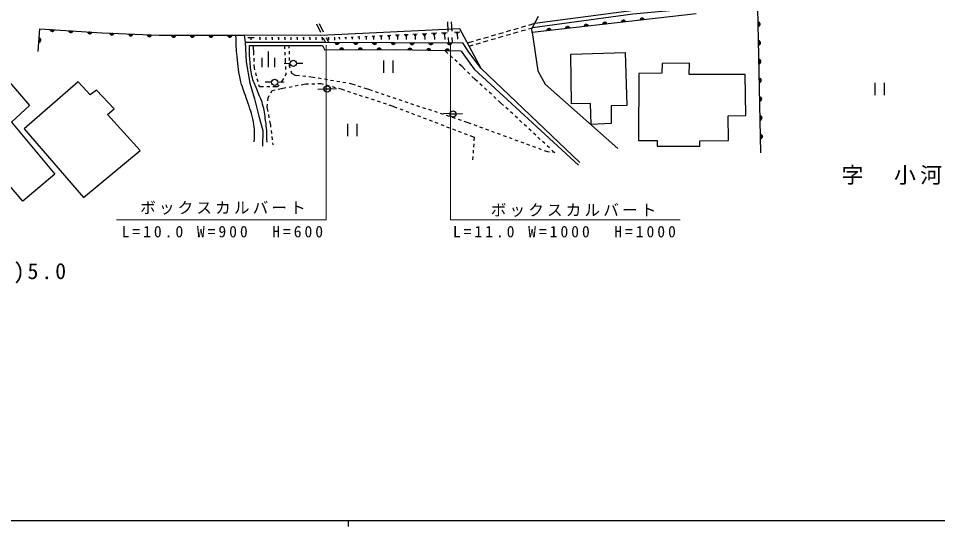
# Model space of a CAD drawing. Units: millimetres, scale not verified. Extents: x 40000 to 680000, y 20000 to 380000.
# Drawn here: x 115224 to 262314, y 204000 to 285347 of the extents above; entities that cross this region are included whole.
import ezdxf

# ---------------------------------------------------------------- set-up
doc = ezdxf.new("R2010")
doc.units = ezdxf.units.MM
doc.header["$LTSCALE"] = 1000
for name, color, linetype, lineweight in [('M-BGD', 7, 'Continuous', 25), ('M-BGD-EXST', 7, 'Continuous', 25), ('M-STR-HTXT', 7, 'Continuous', 13), ('M-TTL-BAND', 7, 'Continuous', 25)]:
    doc.layers.add(name, color=color, linetype=linetype, lineweight=lineweight)
doc.styles.add('ＭＳ ゴシック', font='')
doc.styles.get('ＭＳ ゴシック').set_extended_font_data('MS Gothic')

msp = doc.modelspace()

# ---------------------------------------------------------------- linework, layer by layer
at = {"layer": 'M-BGD'}
for p, q in [((234047, 263828), (233559, 287036)), ((223683, 286070), (197425, 283113)), ((162923, 284467), (163572, 283115)), ((164071, 283120), (163420, 284472)), ((184011, 283271), (183947, 284769)), ((184492, 284787), (184556, 283288)), ((195712, 283932), (196433, 284141)), ((196913, 284280), (197866, 284557)), ((163633, 282627), (151365, 282638)), ((185874, 283683), (163633, 282627)), ((169549, 282408), (169884, 282424)), ((169716, 282416), (169736, 281996)), ((170660, 282460), (171041, 282478)), ((170851, 282469), (170873, 281992)), ((171816, 282515), (172246, 282536)), ((171929, 282413), (172144, 282423)), ((172036, 282418), (172057, 281988)), ((173020, 282572), (173500, 282595)), ((173146, 282458), (173386, 282470)), ((173266, 282464), (173288, 281984)), ((174273, 282632), (174805, 282657)), ((174412, 282505), (174678, 282518)), ((174545, 282512), (174570, 281980)), ((175577, 282694), (176163, 282722)), ((175730, 282554), (176023, 282568)), ((175877, 282561), (175905, 281975)), ((176934, 282758), (177577, 282789)), ((177102, 282605), (177424, 282620)), ((177263, 282613), (177293, 281970)), ((178346, 282825), (179048, 282859)), ((178530, 282658), (178881, 282675)), ((178705, 282667), (178739, 281965)), ((179816, 282895), (180579, 282931)), ((180016, 282713), (180398, 282732)), ((180207, 282723), (180243, 281960)), ((181347, 282968), (182173, 283007)), ((181558, 282874), (181971, 282894)), ((181666, 282776), (181873, 282786)), ((181770, 282781), (181809, 281954)), ((182939, 283043), (183832, 283086)), ((183167, 282942), (183614, 282964)), ((183284, 282836), (183508, 282847)), ((183396, 282841), (183438, 281949)), ((184990, 283141), (185883, 283183)), ((185218, 283040), (185665, 283061)), ((185335, 282933), (185558, 282944)), ((185447, 282939), (185489, 282046)), ((189251, 277343), (185874, 283683)), ((190910, 282539), (191631, 282748)), ((192059, 282287), (192780, 282495)), ((192111, 282887), (192831, 283096)), ((193260, 282634), (193980, 282842)), ((193311, 283235), (194032, 283444)), ((194461, 282981), (195181, 283189)), ((194512, 283584), (195232, 283793)), ((195662, 283328), (196382, 283537)), ((196862, 283675), (197495, 283858)), ((151520, 281543), (164110, 281517)), ((151944, 282310), (152944, 282308)), ((152444, 282309), (152443, 281909)), ((152889, 280052), (152785, 280985)), ((153744, 282306), (153944, 282306)), ((153844, 282306), (153843, 281906)), ((154744, 282304), (154944, 282304)), ((154844, 282304), (154843, 281904)), ((155744, 282302), (155944, 282301)), ((155844, 282302), (155843, 281902)), ((156744, 282300), (156944, 282299)), ((156844, 282299), (156843, 281899)), ((157744, 282297), (157944, 282297)), ((157800, 280995), (157826, 280454)), ((157844, 282297), (157843, 281897)), ((158579, 280599), (158576, 280996)), ((158744, 282295), (158944, 282295)), ((158844, 282295), (158843, 281895)), ((159744, 282293), (159944, 282293)), ((159844, 282293), (159843, 281893)), ((160744, 282291), (160944, 282291)), ((160844, 282291), (160843, 281891)), ((161744, 282289), (161944, 282288)), ((161844, 282289), (161843, 281889)), ((162744, 282287), (162944, 282286)), ((162844, 282287), (162843, 281887)), ((163744, 282285), (163944, 282284)), ((163844, 282284), (163843, 281884)), ((164004, 282213), (164339, 281516)), ((164110, 281517), (186336, 281439)), ((164845, 281514), (164505, 282220)), ((164744, 282282), (164944, 282282)), ((164844, 282282), (164843, 281882)), ((165744, 282280), (165870, 282280)), ((165807, 282280), (165806, 281880)), ((166469, 282261), (166676, 282271)), ((166573, 282266), (166585, 282007)), ((167455, 282308), (167703, 282320)), ((167579, 282314), (167594, 282004)), ((168481, 282357), (168772, 282371)), ((168626, 282364), (168644, 282000)), ((184088, 281447), (184053, 282271)), ((184599, 282289), (184635, 281445)), ((187076, 281427), (188029, 281703)), ((187344, 280923), (187976, 281106)), ((188457, 281245), (189177, 281453)), ((188509, 281842), (189230, 282051)), ((189658, 281592), (190378, 281801)), ((189710, 282191), (190430, 282400)), ((190858, 281940), (191579, 282148)), ((152912, 279469), (152889, 280052)), ((155193, 280049), (155193, 277549)), ((157851, 279955), (157875, 279455)), ((158585, 279599), (158582, 280099)), ((183949, 279734), (183502, 280148)), ((152952, 278470), (152932, 278969)), ((154193, 279049), (154193, 277549)), ((156193, 279049), (156193, 277549)), ((157899, 278956), (157926, 278415)), ((157926, 278415), (157937, 278147)), ((158591, 278599), (158588, 279099)), ((158597, 277702), (158595, 278099)), ((173653, 278619), (173653, 276619)), ((175153, 278619), (175153, 276619)), ((184682, 279054), (184316, 279394)), ((185415, 278374), (185049, 278714)), ((186229, 277620), (185782, 278034)), ((152994, 277387), (152971, 277970)), ((153070, 277105), (152994, 277387)), ((153328, 276139), (153199, 276622)), ((157957, 277647), (157978, 277148)), ((157998, 276648), (158010, 276380)), ((158715, 277361), (158597, 277702)), ((158996, 276548), (158878, 276889)), ((159541, 276212), (158996, 276548)), ((186737, 277118), (186229, 277620)), ((187449, 276416), (187093, 276767)), ((205057, 262302), (189251, 277343)), ((153587, 275173), (153458, 275656)), ((157485, 275457), (157210, 275107)), ((157624, 275701), (157485, 275457)), ((158010, 276380), (157871, 276136)), ((160233, 276136), (159541, 276212)), ((161227, 276027), (160730, 276082)), ((162416, 275897), (161724, 275973)), ((162712, 275847), (162416, 275897)), ((163697, 275678), (163204, 275762)), ((164683, 275510), (164190, 275594)), ((165669, 275341), (165176, 275425)), ((166654, 275172), (166161, 275257)), ((167640, 275004), (167147, 275088)), ((188313, 275563), (187805, 276065)), ((188687, 275223), (188313, 275563)), ((153792, 274407), (153716, 274690)), ((154458, 274398), (153792, 274407)), ((155458, 274383), (154958, 274390)), ((155615, 273420), (155815, 273788)), ((155815, 273788), (156327, 273902)), ((156625, 274365), (155958, 274375)), ((156900, 274715), (156625, 274365)), ((156815, 274010), (157326, 274124)), ((157326, 274124), (158039, 274259)), ((158530, 274352), (159022, 274445)), ((159513, 274538), (160004, 274631)), ((160495, 274724), (161208, 274859)), ((161208, 274859), (161665, 274870)), ((162165, 274884), (162665, 274897)), ((163165, 274910), (163621, 274922)), ((163621, 274922), (164009, 274817)), ((164492, 274687), (164975, 274556)), ((165458, 274426), (165940, 274296)), ((166423, 274166), (166811, 274061)), ((166811, 274061), (167404, 273865)), ((167879, 273708), (168354, 273551)), ((168428, 274869), (168133, 274920)), ((169141, 274638), (168428, 274869)), ((170093, 274330), (169617, 274484)), ((171282, 273946), (170569, 274177)), ((171879, 273746), (171282, 273946)), ((172827, 273430), (172353, 273588)), ((189427, 274551), (189057, 274887)), ((190167, 273878), (189797, 274214)), ((252279, 275053), (252279, 273053)), ((253779, 275053), (253779, 273053)), ((155134, 272128), (155175, 272613)), ((155175, 272613), (155376, 272981)), ((168828, 273394), (169303, 273237)), ((169778, 273080), (170252, 272923)), ((170727, 272767), (171202, 272610)), ((171677, 272453), (172151, 272296)), ((172626, 272139), (173101, 271982)), ((173776, 273113), (173302, 273271)), ((174724, 272796), (174250, 272954)), ((175673, 272479), (175199, 272638)), ((176621, 272162), (176147, 272321)), ((190907, 273205), (190537, 273542)), ((191647, 272533), (191277, 272869)), ((192391, 271856), (192017, 272196)), ((155049, 271144), (155091, 271630)), ((155183, 270434), (155049, 271144)), ((173576, 271825), (174050, 271668)), ((174525, 271511), (175118, 271315)), ((175118, 271315), (175807, 271051)), ((176274, 270873), (176741, 270694)), ((177570, 271846), (177095, 272004)), ((178518, 271529), (178044, 271687)), ((179467, 271212), (178992, 271370)), ((180415, 270895), (179941, 271054)), ((181364, 270579), (180889, 270737)), ((192865, 271416), (192391, 271856)), ((193599, 270736), (193232, 271076)), ((155369, 269451), (155276, 269942)), ((177208, 270515), (177675, 270337)), ((178142, 270158), (178609, 269979)), ((179076, 269801), (179543, 269622)), ((180010, 269443), (180477, 269265)), ((182312, 270262), (181838, 270420)), ((183261, 269945), (182786, 270103)), ((184209, 269628), (183735, 269787)), ((185158, 269311), (184683, 269470)), ((194332, 270056), (193965, 270396)), ((195065, 269376), (194698, 269716)), ((155595, 268249), (155461, 268959)), ((155637, 267915), (155595, 268249)), ((167898, 268487), (167898, 266487)), ((169398, 268487), (169398, 266487)), ((180944, 269086), (181411, 268907)), ((181878, 268728), (182345, 268550)), ((182812, 268371), (183279, 268192)), ((183745, 268014), (184212, 267835)), ((186106, 268995), (185632, 269153)), ((187177, 268637), (186580, 268836)), ((187678, 268454), (187177, 268637)), ((188617, 268110), (188148, 268282)), ((189556, 267767), (189087, 267939)), ((195798, 268696), (195432, 269036)), ((196531, 268016), (196165, 268356)), ((155763, 266923), (155700, 267419)), ((155889, 265931), (155826, 266427)), ((184679, 267656), (185146, 267478)), ((185613, 267299), (186080, 267120)), ((186547, 266942), (187014, 266763)), ((187481, 266584), (188170, 266321)), ((188170, 266321), (188127, 265752)), ((190496, 267424), (190026, 267595)), ((191435, 267080), (190965, 267252)), ((192374, 266737), (191904, 266909)), ((193313, 266393), (192844, 266565)), ((197264, 267335), (196898, 267676)), ((197998, 266655), (197631, 266995)), ((198731, 265975), (198364, 266315)), ((155994, 265101), (155952, 265435)), ((188090, 265253), (188052, 264755)), ((194252, 266050), (193783, 266222)), ((195192, 265707), (194722, 265878)), ((196131, 265363), (195661, 265535)), ((197070, 265020), (196600, 265192)), ((198009, 264677), (197540, 264848)), ((199464, 265295), (199097, 265635)), ((200197, 264615), (199830, 264955)), ((188015, 264256), (187978, 263758)), ((198948, 264333), (198479, 264505)), ((199919, 263978), (199418, 264161)), ((200193, 263958), (199919, 263978)), ((201038, 263835), (200564, 264275)), ((200967, 263901), (200692, 263921)), ((187940, 263259), (187897, 262690))]:
    msp.add_line(p, q, dxfattribs=at)
for points in [[(223597, 286941), (213555, 286007), (197495, 283858)], [(197866, 284557), (213683, 286664), (223541, 287515)], [(197425, 283113), (197382, 283647), (198460, 285675)], [(118399, 280050), (118639, 283677), (128630, 283052), (137744, 282644), (151365, 282638)], [(151365, 282638), (151520, 281543), (151664, 278385), (152244, 274955), (153020, 272458), (153693, 269688), (154341, 267398), (154277, 264868)], [(197425, 283113), (198355, 276937), (199536, 274814), (211130, 264504)], [(152220, 280984), (163891, 281007), (164243, 280281)], [(189251, 277343), (187318, 279945), (186336, 281439)], [(186080, 280097), (175658, 280304), (164243, 280281)], [(186080, 280097), (188178, 277232), (204865, 261868)]]:
    msp.add_lwpolyline(points, dxfattribs=at)
for points in [[(115960, 256103), (103679, 270435), (106497, 272805), (104880, 275238), (109963, 279561), (116984, 271376), (114118, 268718), (121033, 260417)], [(203606, 279607), (212299, 279896), (212567, 271394), (210078, 271343), (210067, 268499), (206874, 268368), (206780, 271715), (203726, 271678)], [(214516, 276529), (214477, 265785), (217437, 265804), (217449, 264884), (224270, 264917), (224270, 265747), (228877, 265794), (228799, 269749), (231625, 269787), (231536, 276366), (222567, 276352), (222586, 278161), (218212, 278123), (218170, 276559)], [(124771, 275193), (116169, 267653), (125631, 256651), (134694, 264210), (129458, 269974), (130563, 270887), (127705, 273881), (126728, 273113)]]:
    msp.add_lwpolyline(points, close=True, dxfattribs=at)
for centre, radius, start, end in [((215032, 285041), 354, 15.22211, 177.62729), ((203107, 283699), 354, 15.22211, 177.62729), ((203107, 283699), 283, 17.44615, 175.40325), ((203107, 283699), 212, 21.19247, 171.65692), ((206088, 284034), 354, 15.22211, 177.62729), ((206088, 284034), 283, 17.44615, 175.40325), ((206088, 284034), 212, 21.19247, 171.65692), ((206088, 284034), 142, 28.9042, 163.94519), ((206088, 284034), 100, 39.22187, 153.62753), ((209069, 284370), 354, 15.22211, 177.62729), ((209069, 284370), 283, 17.44615, 175.40325), ((209069, 284370), 212, 21.19247, 171.65692), ((209069, 284370), 142, 28.9042, 163.94519), ((209069, 284370), 100, 39.22187, 153.62753), ((212051, 284706), 354, 15.22211, 177.62729), ((212051, 284706), 283, 17.44615, 175.40325), ((212051, 284706), 212, 21.19247, 171.65692), ((212051, 284706), 142, 28.9042, 163.94519), ((212051, 284706), 100, 39.22187, 153.62753), ((215032, 285041), 283, 17.44615, 175.40325), ((215032, 285041), 212, 21.19247, 171.65692), ((215032, 285041), 142, 28.9042, 163.94519), ((215032, 285041), 100, 39.22187, 153.62753), ((233560, 284429), 354, 280.00101, 82.40619), ((233560, 284429), 283, 282.22505, 80.18215), ((233560, 284429), 212, 285.97138, 76.43583), ((233560, 284429), 142, 293.68311, 68.7241), ((233560, 284429), 100, 304.00077, 58.40644), ((120643, 283606), 354, 185.22108, 347.62625), ((120643, 283606), 283, 187.44512, 345.40222), ((120643, 283606), 212, 191.19144, 341.65589), ((120643, 283606), 142, 198.90317, 333.94416), ((120643, 283606), 100, 209.22083, 323.6265), ((123638, 283419), 354, 185.22108, 347.62625), ((123638, 283419), 283, 187.44512, 345.40222), ((123638, 283419), 212, 191.19144, 341.65589), ((123638, 283419), 142, 198.90317, 333.94416), ((123638, 283419), 100, 209.22083, 323.6265), ((126632, 283231), 354, 185.22108, 347.62625), ((126632, 283231), 283, 187.44512, 345.40222), ((126632, 283231), 212, 191.19144, 341.65589), ((126632, 283231), 142, 198.90317, 333.94416), ((126632, 283231), 100, 209.22083, 323.6265), ((130192, 283036), 354, 186.23252, 348.63769), ((130192, 283036), 283, 188.45655, 346.41366), ((130192, 283036), 212, 192.20288, 342.66733), ((130192, 283036), 142, 199.91461, 334.9556), ((130192, 283036), 100, 210.23227, 324.63794), ((133189, 282902), 354, 186.23252, 348.63769), ((133189, 282902), 283, 188.45655, 346.41366), ((133189, 282902), 212, 192.20288, 342.66733), ((133189, 282902), 142, 199.91461, 334.9556), ((133189, 282902), 100, 210.23227, 324.63794), ((136186, 282768), 354, 186.23252, 348.63769), ((136186, 282768), 283, 188.45655, 346.41366), ((136186, 282768), 212, 192.20288, 342.66733), ((136186, 282768), 142, 199.91461, 334.9556), ((136186, 282768), 100, 210.23227, 324.63794), ((140055, 282697), 354, 188.77059, 351.17577), ((140055, 282697), 283, 190.99463, 348.95173), ((140055, 282697), 212, 194.74096, 345.20541), ((140055, 282697), 142, 202.45269, 337.49368), ((140055, 282697), 100, 212.77035, 327.17602), ((143055, 282696), 354, 188.77059, 351.17577), ((143055, 282696), 283, 190.99463, 348.95173), ((143055, 282696), 212, 194.74096, 345.20541), ((143055, 282696), 142, 202.45269, 337.49368), ((143055, 282696), 100, 212.77035, 327.17602), ((146055, 282694), 354, 188.77059, 351.17577), ((146055, 282694), 283, 190.99463, 348.95173), ((146055, 282694), 212, 194.74096, 345.20541), ((146055, 282694), 142, 202.45269, 337.49368), ((146055, 282694), 100, 212.77035, 327.17602), ((149055, 282693), 354, 188.77059, 351.17577), ((149055, 282693), 283, 190.99463, 348.95173), ((149055, 282693), 212, 194.74096, 345.20541), ((149055, 282693), 142, 202.45269, 337.49368), ((149055, 282693), 100, 212.77035, 327.17602), ((200126, 283363), 354, 15.22211, 177.62729), ((200126, 283363), 283, 17.44615, 175.40325), ((200126, 283363), 212, 21.19247, 171.65692), ((200126, 283363), 142, 28.9042, 163.94519), ((200126, 283363), 100, 39.22187, 153.62753), ((203107, 283699), 142, 28.9042, 163.94519), ((203107, 283699), 100, 39.22187, 153.62753), ((118465, 281867), 354, 275.00852, 77.4137), ((118465, 281867), 283, 277.23256, 75.18966), ((118465, 281867), 212, 280.97889, 71.44333), ((118465, 281867), 142, 288.69062, 63.7316), ((118465, 281867), 100, 299.00828, 53.41394), ((166223, 281564), 354, 188.59706, 351.00223), ((166223, 281564), 283, 190.82109, 348.7782), ((166223, 281564), 212, 194.56742, 345.03187), ((166223, 281564), 142, 202.27915, 337.32014), ((166223, 281564), 100, 212.59681, 327.00248), ((169223, 281553), 354, 188.59706, 351.00223), ((169223, 281553), 283, 190.82109, 348.7782), ((169223, 281553), 212, 194.56742, 345.03187), ((169223, 281553), 142, 202.27915, 337.32014), ((169223, 281553), 100, 212.59681, 327.00248), ((172223, 281543), 354, 188.59706, 351.00223), ((172223, 281543), 283, 190.82109, 348.7782), ((172223, 281543), 212, 194.56742, 345.03187), ((172223, 281543), 142, 202.27915, 337.32014), ((172223, 281543), 100, 212.59681, 327.00248), ((175223, 281532), 354, 188.59706, 351.00223), ((175223, 281532), 283, 190.82109, 348.7782), ((175223, 281532), 212, 194.56742, 345.03187), ((175223, 281532), 142, 202.27915, 337.32014), ((175223, 281532), 100, 212.59681, 327.00248), ((178223, 281522), 354, 188.59706, 351.00223), ((178223, 281522), 283, 190.82109, 348.7782), ((178223, 281522), 212, 194.56742, 345.03187), ((178223, 281522), 142, 202.27915, 337.32014), ((178223, 281522), 100, 212.59681, 327.00248), ((181223, 281511), 354, 188.59706, 351.00223), ((181223, 281511), 283, 190.82109, 348.7782), ((181223, 281511), 212, 194.56742, 345.03187), ((181223, 281511), 142, 202.27915, 337.32014), ((181223, 281511), 100, 212.59681, 327.00248), ((184223, 281501), 354, 188.59706, 351.00223), ((184223, 281501), 283, 190.82109, 348.7782), ((184223, 281501), 212, 194.56742, 345.03187), ((184223, 281501), 142, 202.27915, 337.32014), ((184223, 281501), 100, 212.59681, 327.00248), ((233623, 281430), 354, 280.00101, 82.40619), ((233623, 281430), 283, 282.22505, 80.18215), ((233623, 281430), 212, 285.97138, 76.43583), ((233623, 281430), 142, 293.68311, 68.7241), ((233623, 281430), 100, 304.00077, 58.40644), ((166950, 280232), 354, 8.91275, 171.31793), ((166950, 280232), 283, 11.13679, 169.09389), ((166950, 280232), 212, 14.88312, 165.34757), ((166950, 280232), 142, 22.59485, 157.63584), ((166950, 280232), 100, 32.91251, 147.31817), ((169950, 280238), 354, 8.91275, 171.31793), ((169950, 280238), 283, 11.13679, 169.09389), ((169950, 280238), 212, 14.88312, 165.34757), ((169950, 280238), 142, 22.59485, 157.63584), ((169950, 280238), 100, 32.91251, 147.31817), ((172950, 280245), 354, 8.91275, 171.31793), ((172950, 280245), 283, 11.13679, 169.09389), ((172950, 280245), 212, 14.88312, 165.34757), ((172950, 280245), 142, 22.59485, 157.63584), ((172950, 280245), 100, 32.91251, 147.31817), ((177868, 280206), 354, 7.65896, 170.06414), ((177868, 280206), 283, 9.883, 167.8401), ((177868, 280206), 212, 13.62932, 164.09377), ((177868, 280206), 142, 21.34105, 156.38204), ((177868, 280206), 100, 31.65872, 146.06438), ((180868, 280146), 354, 7.65896, 170.06414), ((180868, 280146), 283, 9.883, 167.8401), ((180868, 280146), 212, 13.62932, 164.09377), ((180868, 280146), 142, 21.34105, 156.38204), ((180868, 280146), 100, 31.65872, 146.06438), ((183867, 280087), 354, 7.65896, 170.06414), ((183867, 280087), 283, 9.883, 167.8401), ((183867, 280087), 212, 13.62932, 164.09377), ((183867, 280087), 142, 21.34105, 156.38204), ((183867, 280087), 100, 31.65872, 146.06438), ((233686, 278430), 354, 280.00101, 82.40619), ((233686, 278430), 283, 282.22505, 80.18215), ((233686, 278430), 212, 285.97138, 76.43583), ((233686, 278430), 142, 293.68311, 68.7241), ((233686, 278430), 100, 304.00077, 58.40644), ((233749, 275431), 354, 280.00101, 82.40619), ((233749, 275431), 283, 282.22505, 80.18215), ((233749, 275431), 212, 285.97138, 76.43583), ((233749, 275431), 142, 293.68311, 68.7241), ((233749, 275431), 100, 304.00077, 58.40644), ((233812, 272432), 354, 280.00101, 82.40619), ((233812, 272432), 283, 282.22505, 80.18215), ((233812, 272432), 212, 285.97138, 76.43583), ((233812, 272432), 142, 293.68311, 68.7241), ((233812, 272432), 100, 304.00077, 58.40644), ((233875, 269432), 354, 280.00101, 82.40619), ((233875, 269432), 283, 282.22505, 80.18215), ((233875, 269432), 212, 285.97138, 76.43583), ((233875, 269432), 142, 293.68311, 68.7241), ((233875, 269432), 100, 304.00077, 58.40644), ((233938, 266433), 354, 280.00101, 82.40619), ((233938, 266433), 283, 282.22505, 80.18215), ((233938, 266433), 212, 285.97138, 76.43583), ((233938, 266433), 142, 293.68311, 68.7241), ((233938, 266433), 100, 304.00077, 58.40644)]:
    msp.add_arc(centre, radius, start, end, dxfattribs=at)
for points, knots in [([(152975, 265582), (153031, 267023), (153036, 267537), (152847, 268768), (152634, 270152), (152244, 270868), (151822, 272203), (151451, 273376), (151133, 274000), (150835, 275194), (150449, 276739), (150360, 277638), (150210, 279224), (150084, 280553), (150066, 281025), (150039, 282638)], [0, 0, 0, 0, 1, 1, 1, 2, 2, 2, 3, 3, 3, 4, 4, 4, 5, 5, 5, 5]), ([(155016, 265522), (154970, 267169), (154973, 267662), (154787, 269018), (154646, 270043), (154581, 270625), (154306, 271622), (154073, 272472), (153808, 272903), (153490, 273725), (153172, 274546), (152903, 274977), (152679, 275828), (152423, 276798), (152390, 277369), (152300, 278368), (152208, 279386), (152211, 279754), (152220, 280984)], [0, 0, 0, 0, 1, 1, 1, 2, 2, 2, 3, 3, 3, 4, 4, 4, 5, 5, 5, 6, 6, 6, 6])]:
    msp.add_open_spline(points, degree=3, knots=knots, dxfattribs=at)
at = {"layer": 'M-BGD-EXST'}
for p, q in [((158727, 278129), (157729, 278077)), ((159726, 278168), (160726, 278194)), ((155736, 275129), (154736, 275129)), ((156736, 275142), (157736, 275168)), ((164131, 274023), (163132, 273972)), ((164130, 274048), (165130, 274048)), ((165130, 274075), (166128, 274129)), ((184269, 270066), (183270, 270099)), ((184269, 270049), (185269, 270049)), ((185268, 270068), (186268, 270107))]:
    msp.add_line(p, q, dxfattribs=at)
for centre in [(159227, 278155), (156236, 275129), (164630, 274048), (184769, 270049)]:
    msp.add_circle(centre, 500, dxfattribs=at)
at = {"layer": 'M-STR-HTXT'}
for points in [[(164477, 281063), (164477, 253098), (130914, 253098)], [(184353, 281122), (184353, 253098), (221097, 253098)]]:
    msp.add_lwpolyline(points, dxfattribs=at)
at = {"layer": 'M-TTL-BAND'}
for p, q in [((40000, 205000), (579000, 205000)), ((168000, 205000), (168000, 204000))]:
    msp.add_line(p, q, dxfattribs=at)

# ---------------------------------------------------------------- texts
at = {"layer": 'M-BGD', "insert": (257431, 258703), "char_height": 2566, "attachment_point": 8, "style": 'ＭＳ ゴシック'}
msp.add_mtext('\\T1.2;字\u3000小河内', dxfattribs=at)
at = {"layer": 'M-STR-HTXT', "style": 'ＭＳ ゴシック'}
for s, insert, char_height, attachment_point in [('\\T1.2;ボックスカルバート', (148210, 254945), 1833, 5), ('\\T1.2;ボックスカルバート', (204309, 254574), 1833, 5), ('\\T1.38;L=10.0\\~W=900\u3000H=600', (148098, 251204), 1833, 5), ('\\T1.38;L=11.0\\~W=1000\u3000H=1000', (202826, 251204), 1833, 5), ('\\T1.27;L=13.0\u3000W=(8.0)5.0', (83416, 242935), 2566, 7)]:
    msp.add_mtext(s, dxfattribs=dict(at, insert=insert, char_height=char_height, attachment_point=attachment_point))

doc.saveas('drawing.dxf')
